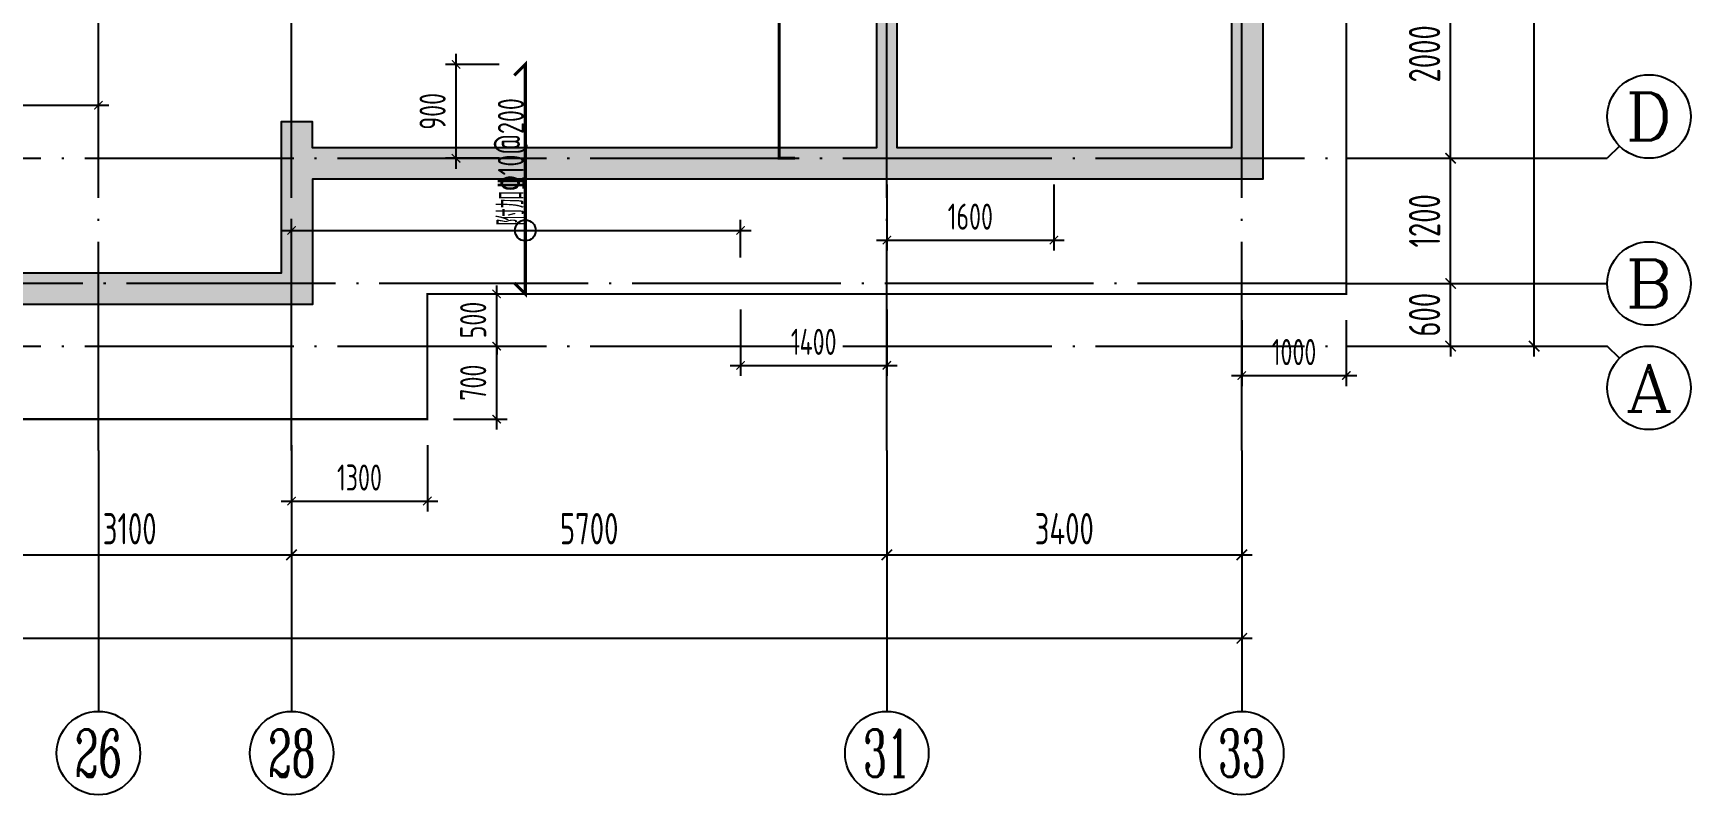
# Model space of a CAD drawing. Extents: x 826826 to 1642106, y -156213 to 399140.
# Drawn here: x 1107100 to 1122975, y 324128 to 331427 of the extents above; entities that cross this region are included whole.
import ezdxf
from ezdxf.enums import TextEntityAlignment as Align

# ---------------------------------------------------------------- set-up
doc = ezdxf.new("R2010")
doc.units = 0
doc.header["$LTSCALE"] = 1000
doc.linetypes.add('DOTE', pattern=[2.42, 2, -0.2, 0.02, -0.2])
doc.layers.get('0').update_dxf_attribs({"linetype": 'CONTINUOUS'})
doc.layers.get('DEFPOINTS').update_dxf_attribs({"linetype": 'CONTINUOUS'})
for name, color, linetype in [('A-AXIS', 1, 'CONTINUOUS'), ('A-DOTE', 10, 'DOTE'), ('AXIS_TEXT', 4, 'CONTINUOUS'), ('S-B板配筋', 6, 'CONTINUOUS'), ('S-B板配筋号', 7, 'CONTINUOUS'), ('S-J基础底板', 5, 'CONTINUOUS'), ('S-J基础底板标注', 3, 'CONTINUOUS'), ('S-Q墙填充', 252, 'CONTINUOUS'), ('S-Q墙实线', 6, 'CONTINUOUS'), ('S-Y一般标注', 3, 'CONTINUOUS')]:
    doc.layers.add(name, color=color, linetype=linetype)
doc.styles.add('_TCH_AXIS', font='COMPLEX', dxfattribs={"bigfont": 'GBCBIG'})
doc.styles.add('COMPLEX', font='COMPLEX')
doc.styles.add('TSSD_DIMENSION', font='Tssdeng.shx', dxfattribs={"width": 0.7, "bigfont": 'tssdchn.shx'})
doc.styles.add('TSSD_REIN', font='tssdeng.shx', dxfattribs={"width": 0.7, "height": 300, "bigfont": 'tssdchn.shx'})
doc.dimstyles.new('TSSD_100_100$0', dxfattribs={"dimtxt": 300, "dimasz": 80, "dimexe": 100, "dimexo": 250, "dimgap": 100, "dimtad": 1, "dimdec": 0, "dimzin": 0, "dimdsep": 46, "dimtxsty": 'TSSD_DIMENSION', "dimblk": 'ARCHTICK', "dimcen": 0, "dimdle": 100, "dimclrd": 3, "dimclre": 3, "dimclrt": 7, "dimadec": 0, "dimazin": 0, "dimtfac": 1, "dimtdec": 0, "dimtix": 1, "dimtmove": 2, "dimatfit": 3, "dimldrblk": 'ARCHTICK', "dimfxl": 0, "dimtolj": 1, "dimtzin": 0, "dimarcsym": 0})

# ---------------------------------------------------------------- blocks, each defined once
blk = doc.blocks.new('_ArchTick')
at = {"color": 0, "linetype": 'ByBlock', "const_width": 0.15}
blk.add_lwpolyline([(-0.5, -0.5), (0.5, 0.5)], dxfattribs=at)
blk = doc.blocks.new('*D78')
at = {"layer": 'DEFPOINTS', "color": 0}
for p in [(786121, 333282), (789521, 333282), (789521, 332282)]:
    blk.add_point(p, dxfattribs=at)
at = {"layer": 'S-Y一般标注', "color": 0, "lineweight": -2}
for p, q in [((786121, 333032), (786121, 332182)), ((789521, 333032), (789521, 332182)), ((786021, 332282), (789621, 332282))]:
    blk.add_line(p, q, dxfattribs=at)
at = {"layer": 'S-Y一般标注', "color": 0, "lineweight": -2, "xscale": 100, "yscale": 100, "zscale": 100, "rotation": 180}
blk.add_blockref('_ArchTick', (786121, 332282), dxfattribs=at)
at = {"layer": 'S-Y一般标注', "color": 0, "lineweight": -2, "xscale": 100, "yscale": 100, "zscale": 100}
blk.add_blockref('_ArchTick', (789521, 332282), dxfattribs=at)
at = {"layer": 'S-Y一般标注', "color": 7, "insert": (787821, 332532), "char_height": 300, "attachment_point": 5, "style": 'TSSD_DIMENSION'}
blk.add_mtext('\\A1;3400', dxfattribs=at)
blk = doc.blocks.new('*D79')
at = {"layer": 'DEFPOINTS', "color": 0}
for p in [(780421, 333282), (786121, 333282), (786121, 332282)]:
    blk.add_point(p, dxfattribs=at)
at = {"layer": 'S-Y一般标注', "color": 0, "lineweight": -2}
for p, q in [((780421, 333032), (780421, 332182)), ((786121, 333032), (786121, 332182)), ((780321, 332282), (786221, 332282))]:
    blk.add_line(p, q, dxfattribs=at)
at = {"layer": 'S-Y一般标注', "color": 0, "lineweight": -2, "xscale": 100, "yscale": 100, "zscale": 100, "rotation": 180}
blk.add_blockref('_ArchTick', (780421, 332282), dxfattribs=at)
at = {"layer": 'S-Y一般标注', "color": 0, "lineweight": -2, "xscale": 100, "yscale": 100, "zscale": 100}
blk.add_blockref('_ArchTick', (786121, 332282), dxfattribs=at)
at = {"layer": 'S-Y一般标注', "color": 7, "insert": (783271, 332532), "char_height": 300, "attachment_point": 5, "style": 'TSSD_DIMENSION'}
blk.add_mtext('\\A1;5700', dxfattribs=at)
blk = doc.blocks.new('*D80')
at = {"layer": 'DEFPOINTS', "color": 0}
for p in [(777321, 333282), (780421, 333282), (780421, 332282)]:
    blk.add_point(p, dxfattribs=at)
at = {"layer": 'S-Y一般标注', "color": 0, "lineweight": -2}
for p, q in [((777321, 333032), (777321, 332182)), ((780421, 333032), (780421, 332182)), ((777221, 332282), (780521, 332282))]:
    blk.add_line(p, q, dxfattribs=at)
at = {"layer": 'S-Y一般标注', "color": 0, "lineweight": -2, "xscale": 100, "yscale": 100, "zscale": 100, "rotation": 180}
blk.add_blockref('_ArchTick', (777321, 332282), dxfattribs=at)
at = {"layer": 'S-Y一般标注', "color": 0, "lineweight": -2, "xscale": 100, "yscale": 100, "zscale": 100}
blk.add_blockref('_ArchTick', (780421, 332282), dxfattribs=at)
at = {"layer": 'S-Y一般标注', "color": 7, "insert": (778871, 332532), "char_height": 300, "attachment_point": 5, "style": 'TSSD_DIMENSION'}
blk.add_mtext('\\A1;3100', dxfattribs=at)
blk = doc.blocks.new('*D84')
at = {"layer": 'DEFPOINTS', "color": 0}
for p in [(790521, 334882), (791521, 334882), (790521, 334282)]:
    blk.add_point(p, dxfattribs=at)
at = {"layer": 'S-Y一般标注', "color": 0, "lineweight": -2}
for p, q in [((791521, 334882), (791521, 334982)), ((790771, 334882), (791621, 334882)), ((791521, 334282), (791521, 334882)), ((790771, 334282), (791621, 334282)), ((791521, 334282), (791521, 334182))]:
    blk.add_line(p, q, dxfattribs=at)
at = {"layer": 'S-Y一般标注', "color": 0, "lineweight": -2, "xscale": 100, "yscale": 100, "zscale": 100}
for p, rotation in [((791521, 334882), 270), ((791521, 334282), 90)]:
    blk.add_blockref('_ArchTick', p, dxfattribs=dict(at, rotation=rotation))
at = {"layer": 'S-Y一般标注', "color": 7, "insert": (791271, 334582), "char_height": 300, "attachment_point": 5, "rotation": 90, "style": 'TSSD_DIMENSION'}
blk.add_mtext('\\A1;600', dxfattribs=at)
blk = doc.blocks.new('*D85')
at = {"layer": 'DEFPOINTS', "color": 0}
for p in [(790521, 336082), (791521, 336082), (790521, 334882)]:
    blk.add_point(p, dxfattribs=at)
at = {"layer": 'S-Y一般标注', "color": 0, "lineweight": -2}
for p, q in [((790771, 336082), (791621, 336082)), ((791521, 334782), (791521, 336182)), ((790771, 334882), (791621, 334882))]:
    blk.add_line(p, q, dxfattribs=at)
at = {"layer": 'S-Y一般标注', "color": 0, "lineweight": -2, "xscale": 100, "yscale": 100, "zscale": 100}
for p, rotation in [((791521, 336082), 90), ((791521, 334882), 270)]:
    blk.add_blockref('_ArchTick', p, dxfattribs=dict(at, rotation=rotation))
at = {"layer": 'S-Y一般标注', "color": 7, "insert": (791271, 335482), "char_height": 300, "attachment_point": 5, "rotation": 90, "style": 'TSSD_DIMENSION'}
blk.add_mtext('\\A1;1200', dxfattribs=at)
blk = doc.blocks.new('*D86')
at = {"layer": 'DEFPOINTS', "color": 0}
for p in [(790521, 338082), (791521, 338082), (790521, 336082)]:
    blk.add_point(p, dxfattribs=at)
at = {"layer": 'S-Y一般标注', "color": 0, "lineweight": -2}
for p, q in [((791521, 335982), (791521, 338182)), ((790771, 338082), (791621, 338082)), ((790771, 336082), (791621, 336082))]:
    blk.add_line(p, q, dxfattribs=at)
at = {"layer": 'S-Y一般标注', "color": 0, "lineweight": -2, "xscale": 100, "yscale": 100, "zscale": 100}
for p, rotation in [((791521, 338082), 90), ((791521, 336082), 270)]:
    blk.add_blockref('_ArchTick', p, dxfattribs=dict(at, rotation=rotation))
at = {"layer": 'S-Y一般标注', "color": 7, "insert": (791271, 337082), "char_height": 300, "attachment_point": 5, "rotation": 90, "style": 'TSSD_DIMENSION'}
blk.add_mtext('\\A1;2000', dxfattribs=at)
blk = doc.blocks.new('*D95')
at = {"layer": 'DEFPOINTS', "color": 0}
for p in [(790521, 348782), (792321, 348782), (790521, 334282)]:
    blk.add_point(p, dxfattribs=at)
at = {"layer": 'S-Y一般标注', "color": 0, "lineweight": -2}
for p, q in [((790771, 348782), (792421, 348782)), ((792321, 334182), (792321, 348882)), ((790771, 334282), (792421, 334282))]:
    blk.add_line(p, q, dxfattribs=at)
at = {"layer": 'S-Y一般标注', "color": 0, "lineweight": -2, "xscale": 100, "yscale": 100, "zscale": 100}
for p, rotation in [((792321, 348782), 90), ((792321, 334282), 270)]:
    blk.add_blockref('_ArchTick', p, dxfattribs=dict(at, rotation=rotation))
at = {"layer": 'S-Y一般标注', "color": 7, "insert": (792071, 341532), "char_height": 300, "attachment_point": 5, "rotation": 90, "style": 'TSSD_DIMENSION'}
blk.add_mtext('\\A1;14500', dxfattribs=at)
blk = doc.blocks.new('*D66')
at = {"layer": 'DEFPOINTS', "color": 0}
for p in [(740721, 333282), (789521, 333282), (789521, 331482)]:
    blk.add_point(p, dxfattribs=at)
at = {"layer": 'S-Y一般标注', "color": 0, "lineweight": -2}
for p, q in [((740721, 333032), (740721, 331382)), ((789521, 333032), (789521, 331382)), ((740621, 331482), (789621, 331482))]:
    blk.add_line(p, q, dxfattribs=at)
at = {"layer": 'S-Y一般标注', "color": 0, "lineweight": -2, "xscale": 100, "yscale": 100, "zscale": 100, "rotation": 180}
blk.add_blockref('_ArchTick', (740721, 331482), dxfattribs=at)
at = {"layer": 'S-Y一般标注', "color": 0, "lineweight": -2, "xscale": 100, "yscale": 100, "zscale": 100}
blk.add_blockref('_ArchTick', (789521, 331482), dxfattribs=at)
at = {"layer": 'S-Y一般标注', "color": 7, "insert": (765121, 331732), "char_height": 300, "attachment_point": 5, "style": 'TSSD_DIMENSION'}
blk.add_mtext('\\A1;48800', dxfattribs=at)
blk = doc.blocks.new('_AXISO')
blk.add_circle((0, 0), 0.5)
at = {"layer": 'AXIS_TEXT', "style": 'COMPLEX', "width": 1.041667}
blk.add_attdef('A', text='', height=0.56, dxfattribs=at).set_placement((-0.25, -0.28), (0.25, -0.28), align=Align.FIT)
blk = doc.blocks.new('*D1033')
at = {"layer": 'DEFPOINTS', "color": 0}
for p in [(1118675, 328928), (1119675, 328928), (1119675, 328146)]:
    blk.add_point(p, dxfattribs=at)
at = {"layer": 'S-J基础底板标注', "color": 3, "lineweight": -2}
for p, q in [((1118675, 328678), (1118675, 328046)), ((1119675, 328678), (1119675, 328046)), ((1118575, 328146), (1119775, 328146))]:
    blk.add_line(p, q, dxfattribs=at)
at = {"layer": 'S-J基础底板标注', "color": 3, "lineweight": -2, "xscale": 80, "yscale": 80, "zscale": 80, "rotation": 180}
blk.add_blockref('_ArchTick', (1118675, 328146), dxfattribs=at)
at = {"layer": 'S-J基础底板标注', "color": 3, "lineweight": -2, "xscale": 80, "yscale": 80, "zscale": 80}
blk.add_blockref('_ArchTick', (1119675, 328146), dxfattribs=at)
at = {"layer": 'S-J基础底板标注', "color": 7, "insert": (1119175, 328371), "char_height": 250, "attachment_point": 5, "style": 'TSSD_DIMENSION'}
blk.add_mtext('\\A1;1000', dxfattribs=at)
blk = doc.blocks.new('*D1046')
at = {"layer": 'DEFPOINTS', "color": 0, "ltscale": 0.5}
for p in [(1107725, 330737), (1105225, 330228), (1107725, 330228)]:
    blk.add_point(p, dxfattribs=at)
at = {"layer": 'S-J基础底板标注', "color": 3, "lineweight": -2, "ltscale": 0.5}
for p, q in [((1105225, 330478), (1105225, 330837)), ((1107725, 330478), (1107725, 330837)), ((1105125, 330737), (1107825, 330737))]:
    blk.add_line(p, q, dxfattribs=at)
at = {"layer": 'S-J基础底板标注', "color": 3, "lineweight": -2, "ltscale": 0.5, "xscale": 80, "yscale": 80, "zscale": 80, "rotation": 180}
blk.add_blockref('_ArchTick', (1105225, 330737), dxfattribs=at)
at = {"layer": 'S-J基础底板标注', "color": 3, "lineweight": -2, "ltscale": 0.5, "xscale": 80, "yscale": 80, "zscale": 80}
blk.add_blockref('_ArchTick', (1107725, 330737), dxfattribs=at)
blk = doc.blocks.new('*D2424')
at = {"layer": 'DEFPOINTS', "color": 0}
for p in [(1109575, 327728), (1110875, 327728), (1110875, 326944)]:
    blk.add_point(p, dxfattribs=at)
at = {"layer": 'S-J基础底板标注', "color": 3, "lineweight": -2}
for p, q in [((1109575, 327478), (1109575, 326844)), ((1110875, 327478), (1110875, 326844)), ((1109475, 326944), (1110975, 326944))]:
    blk.add_line(p, q, dxfattribs=at)
at = {"layer": 'S-J基础底板标注', "color": 3, "lineweight": -2, "xscale": 80, "yscale": 80, "zscale": 80, "rotation": 180}
blk.add_blockref('_ArchTick', (1109575, 326944), dxfattribs=at)
at = {"layer": 'S-J基础底板标注', "color": 3, "lineweight": -2, "xscale": 80, "yscale": 80, "zscale": 80}
blk.add_blockref('_ArchTick', (1110875, 326944), dxfattribs=at)
at = {"layer": 'S-J基础底板标注', "color": 7, "insert": (1110225, 327169), "char_height": 250, "attachment_point": 5, "style": 'TSSD_DIMENSION'}
blk.add_mtext('\\A1;1300', dxfattribs=at)
blk = doc.blocks.new('*D2425')
at = {"layer": 'DEFPOINTS', "color": 0}
for p in [(1110875, 328928), (1111539, 328928), (1110875, 328428)]:
    blk.add_point(p, dxfattribs=at)
at = {"layer": 'S-J基础底板标注', "color": 3, "lineweight": -2}
for p, q in [((1111539, 328928), (1111539, 329008)), ((1111125, 328928), (1111639, 328928)), ((1111539, 328428), (1111539, 328928)), ((1111125, 328428), (1111639, 328428)), ((1111539, 328428), (1111539, 328348))]:
    blk.add_line(p, q, dxfattribs=at)
at = {"layer": 'S-J基础底板标注', "color": 3, "lineweight": -2, "xscale": 80, "yscale": 80, "zscale": 80}
for p, rotation in [((1111539, 328928), 270), ((1111539, 328428), 90)]:
    blk.add_blockref('_ArchTick', p, dxfattribs=dict(at, rotation=rotation))
at = {"layer": 'S-J基础底板标注', "color": 7, "insert": (1111314, 328678), "char_height": 250, "attachment_point": 5, "rotation": 90, "style": 'TSSD_DIMENSION'}
blk.add_mtext('\\A1;500', dxfattribs=at)
blk = doc.blocks.new('*D2421')
at = {"layer": 'DEFPOINTS', "color": 0}
for p in [(1110875, 328428), (1111539, 328428), (1110875, 327728)]:
    blk.add_point(p, dxfattribs=at)
at = {"layer": 'S-J基础底板标注', "color": 3, "lineweight": -2}
for p, q in [((1111539, 327628), (1111539, 328528)), ((1111125, 328428), (1111639, 328428)), ((1111125, 327728), (1111639, 327728))]:
    blk.add_line(p, q, dxfattribs=at)
at = {"layer": 'S-J基础底板标注', "color": 3, "lineweight": -2, "xscale": 80, "yscale": 80, "zscale": 80}
for p, rotation in [((1111539, 328428), 90), ((1111539, 327728), 270)]:
    blk.add_blockref('_ArchTick', p, dxfattribs=dict(at, rotation=rotation))
at = {"layer": 'S-J基础底板标注', "color": 7, "insert": (1111314, 328078), "char_height": 250, "attachment_point": 5, "rotation": 90, "style": 'TSSD_DIMENSION'}
blk.add_mtext('\\A1;700', dxfattribs=at)
blk = doc.blocks.new('*D2440')
at = {"layer": 'DEFPOINTS', "color": 0}
for p in [(1115275, 330228), (1116875, 330228), (1116875, 329444)]:
    blk.add_point(p, dxfattribs=at)
at = {"layer": 'S-J基础底板标注', "color": 3, "lineweight": -2}
for p, q in [((1115275, 329978), (1115275, 329344)), ((1116875, 329978), (1116875, 329344)), ((1115175, 329444), (1116975, 329444))]:
    blk.add_line(p, q, dxfattribs=at)
at = {"layer": 'S-J基础底板标注', "color": 3, "lineweight": -2, "xscale": 80, "yscale": 80, "zscale": 80, "rotation": 180}
blk.add_blockref('_ArchTick', (1115275, 329444), dxfattribs=at)
at = {"layer": 'S-J基础底板标注', "color": 3, "lineweight": -2, "xscale": 80, "yscale": 80, "zscale": 80}
blk.add_blockref('_ArchTick', (1116875, 329444), dxfattribs=at)
at = {"layer": 'S-J基础底板标注', "color": 7, "insert": (1116075, 329669), "char_height": 250, "attachment_point": 5, "style": 'TSSD_DIMENSION'}
blk.add_mtext('\\A1;1600', dxfattribs=at)
blk = doc.blocks.new('*D2466')
at = {"layer": 'DEFPOINTS', "color": 0, "ltscale": 0.5}
for p in [(1113875, 329537), (1109575, 329028), (1113875, 329028)]:
    blk.add_point(p, dxfattribs=at)
at = {"layer": 'S-J基础底板标注', "color": 3, "lineweight": -2, "ltscale": 0.5}
for p, q in [((1109575, 329278), (1109575, 329637)), ((1113875, 329278), (1113875, 329637)), ((1109475, 329537), (1113975, 329537))]:
    blk.add_line(p, q, dxfattribs=at)
at = {"layer": 'S-J基础底板标注', "color": 3, "lineweight": -2, "ltscale": 0.5, "xscale": 80, "yscale": 80, "zscale": 80, "rotation": 180}
blk.add_blockref('_ArchTick', (1109575, 329537), dxfattribs=at)
at = {"layer": 'S-J基础底板标注', "color": 3, "lineweight": -2, "ltscale": 0.5, "xscale": 80, "yscale": 80, "zscale": 80}
blk.add_blockref('_ArchTick', (1113875, 329537), dxfattribs=at)
blk = doc.blocks.new('*D2465')
at = {"layer": 'DEFPOINTS', "color": 0}
for p in [(1111150, 331128), (1111814, 331128), (1111814, 330228)]:
    blk.add_point(p, dxfattribs=at)
at = {"layer": 'S-J基础底板标注', "color": 3, "lineweight": -2}
for p, q in [((1111150, 330128), (1111150, 331228)), ((1111564, 331128), (1111050, 331128)), ((1111564, 330228), (1111050, 330228))]:
    blk.add_line(p, q, dxfattribs=at)
at = {"layer": 'S-J基础底板标注', "color": 3, "lineweight": -2, "xscale": 80, "yscale": 80, "zscale": 80}
for p, rotation in [((1111150, 331128), 90), ((1111150, 330228), 270)]:
    blk.add_blockref('_ArchTick', p, dxfattribs=dict(at, rotation=rotation))
at = {"layer": 'S-J基础底板标注', "color": 7, "insert": (1110925, 330678), "char_height": 250, "attachment_point": 5, "rotation": 90, "style": 'TSSD_DIMENSION'}
blk.add_mtext('\\A1;900', dxfattribs=at)
blk = doc.blocks.new('*D2467')
at = {"layer": 'DEFPOINTS', "color": 0}
for p in [(1113875, 329028), (1115275, 329028), (1115275, 328244)]:
    blk.add_point(p, dxfattribs=at)
at = {"layer": 'S-J基础底板标注', "color": 3, "lineweight": -2}
for p, q in [((1113875, 328778), (1113875, 328144)), ((1115275, 328778), (1115275, 328144)), ((1113775, 328244), (1115375, 328244))]:
    blk.add_line(p, q, dxfattribs=at)
at = {"layer": 'S-J基础底板标注', "color": 3, "lineweight": -2, "xscale": 80, "yscale": 80, "zscale": 80, "rotation": 180}
blk.add_blockref('_ArchTick', (1113875, 328244), dxfattribs=at)
at = {"layer": 'S-J基础底板标注', "color": 3, "lineweight": -2, "xscale": 80, "yscale": 80, "zscale": 80}
blk.add_blockref('_ArchTick', (1115275, 328244), dxfattribs=at)
at = {"layer": 'S-J基础底板标注', "color": 7, "insert": (1114575, 328469), "char_height": 250, "attachment_point": 5, "style": 'TSSD_DIMENSION'}
blk.add_mtext('\\A1;1400', dxfattribs=at)
blk = doc.blocks.new('20210801.08473688')
at = {"layer": 'A-AXIS'}
for p, q in [((56717.2, 6217.2), (56600, 6100)), ((54100, 6100), (56600, 6100)), ((54100, 4900), (56600, 4900)), ((54100, 4300), (56600, 4300)), ((56717.2, 4182.8), (56600, 4300)), ((42150, 3300), (42150, 800)), ((44000, 3300), (44000, 800)), ((49700, 3300), (49700, 800)), ((53100, 3300), (53100, 800))]:
    blk.add_line(p, q, dxfattribs=at)
at = {"layer": 'A-DOTE'}
for p, q in [((44000, 3300), (44000, 19800)), ((53100, 3300), (53100, 19800)), ((49700, 3300), (49700, 10500)), ((42150, 3300), (42150, 10200)), ((3300, 6100), (54100, 6100)), ((54100, 4900), (3300, 4900)), ((3300, 4300), (54100, 4300))]:
    blk.add_line(p, q, dxfattribs=at)
at = {"layer": 'A-AXIS'}
ref = blk.add_blockref('_AXISO', (57000, 6500), dxfattribs=dict(at, xscale=800, yscale=800, zscale=800))
ref.add_attrib('A', 'D', dxfattribs={"layer": 'AXIS_TEXT', "height": 452.5, "style": '_TCH_AXIS', "width": 1.235294}).set_placement((56773.7, 6273.7), (57226.3, 6273.7), align=Align.FIT)
ref = blk.add_blockref('_AXISO', (57000, 4900), dxfattribs=dict(at, xscale=800, yscale=800, zscale=800))
ref.add_attrib('A', 'B', dxfattribs={"layer": 'AXIS_TEXT', "height": 452.5, "style": '_TCH_AXIS', "width": 1.235294}).set_placement((56773.7, 4673.7), (57226.3, 4673.7), align=Align.FIT)
ref = blk.add_blockref('_AXISO', (57000, 3900), dxfattribs=dict(at, xscale=800, yscale=800, zscale=800))
ref.add_attrib('A', 'A', dxfattribs={"layer": 'AXIS_TEXT', "height": 452.5, "style": '_TCH_AXIS', "width": 1.166667}).set_placement((56773.7, 3673.7), (57226.3, 3673.7), align=Align.FIT)
ref = blk.add_blockref('_AXISO', (42150, 400), dxfattribs=dict(at, xscale=800, yscale=800, zscale=800))
ref.add_attrib('A', '26', dxfattribs={"layer": 'AXIS_TEXT', "height": 452.55, "style": '_TCH_AXIS', "width": 0.617647}).set_placement((41923.7, 173.7), (42376.3, 173.7), align=Align.FIT)
ref = blk.add_blockref('_AXISO', (44000, 400), dxfattribs=dict(at, xscale=800, yscale=800, zscale=800))
ref.add_attrib('A', '28', dxfattribs={"layer": 'AXIS_TEXT', "height": 452.55, "style": '_TCH_AXIS', "width": 0.617647}).set_placement((43773.7, 173.7), (44226.3, 173.7), align=Align.FIT)
ref = blk.add_blockref('_AXISO', (49700, 400), dxfattribs=dict(at, xscale=800, yscale=800, zscale=800))
ref.add_attrib('A', '31', dxfattribs={"layer": 'AXIS_TEXT', "height": 452.55, "style": '_TCH_AXIS', "width": 0.75}).set_placement((49473.7, 173.7), (49926.3, 173.7), align=Align.FIT)
ref = blk.add_blockref('_AXISO', (53100, 400), dxfattribs=dict(at, xscale=800, yscale=800, zscale=800))
ref.add_attrib('A', '33', dxfattribs={"layer": 'AXIS_TEXT', "height": 452.55, "style": '_TCH_AXIS', "width": 0.636364}).set_placement((52873.7, 173.7), (53326.3, 173.7), align=Align.FIT)
at = {"layer": 'S-Y一般标注'}
for p1, p2, distance, picture, middle in [((54100, 4300), (54100, 18800), -1800, '*D95', (55650, 11550)), ((54100, 6100), (54100, 8100), -1000, '*D86', (54850, 7100)), ((54100, 4900), (54100, 6100), -1000, '*D85', (54850, 5500)), ((54100, 4300), (54100, 4900), -1000, '*D84', (54850, 4600)), ((4300, 3300), (53100, 3300), -1800, '*D66', (28700, 1750)), ((40900, 3300), (44000, 3300), -1000, '*D80', (42450, 2550)), ((44000, 3300), (49700, 3300), -1000, '*D79', (46850, 2550)), ((49700, 3300), (53100, 3300), -1000, '*D78', (51400, 2550))]:
    dim = blk.add_aligned_dim(p1=p1, p2=p2, distance=distance, dimstyle='TSSD_100_100$0', override={"dimasz": 100, "dimclrd": 0, "dimclre": 0}, dxfattribs=at)
    dim.commit()
    dim.dimension.update_dxf_attribs({"geometry": picture, "text_midpoint": middle, "insert": (-736421.3, -329982)})

msp = doc.modelspace()

# ---------------------------------------------------------------- hatches: boundary and pattern name
at = {"layer": 'S-Q墙填充'}
h = msp.add_hatch(dxfattribs=at)
h.set_pattern_fill('ARMORED', color=252, scale=50, style=0)
h.set_pattern_definition([(50, (-113647.46, -428945.12), (358.63009, -31.37607), [37.5, -412.5]), (355, (-113647.46, -428945.12), (-69.37567, 376.09607), [30, -330]), (100.4514, (-113617.57, -428947.74), (289.25469, 344.71977), [31.870095, -350.57106]), (46.1842, (-113647.46, -428845.12), (533.62052, -82.75951), [56.25, -618.75]), (96.6356, (-113603, -428852), (467.33135, 487.05894), [47.80514, -525.8565]), (351.1842, (-113647.46, -428845.1), (467.33097, 487.0593), [45, -495]), (21, (-113597.46, -428870.12), (298.453526, -201.309445), [37.5, -412.5]), (326, (-113597.46, -428870.12), (121.65767, 362.57502), [30, -330]), (71.4514, (-113572.6, -428886.9), (420.111314, 161.26525), [31.870095, -350.57106]), (37.5, (-113647.46, -428945.12), (6.079928, 166.446927), [0, -326, 0, -335, 0, -331.25]), (7.5, (-113647.46, -428945.12), (131.534769, 197.205856), [0, -191, 0, -318.5, 0, -126.25]), (327.5, (-113758.96, -428945.12), (266.911218, -11.277436), [0, -125, 0, -390, 0, -517.5]), (317.5, (-113808.96, -428945.12), (291.593085, 50.05249), [0, -162.5, 0, -259, 0, -367.5]), (45, (-113647.46, -428945.12), (-176.776695, 176.776695), [])])
h.paths.add_polyline_path([(1118875.02, 337528.34), (1109375.01, 337528.34), (1109375.01, 336428.34), (1108075.13, 336428.34), (1108075.13, 338378.34), (1108773.66, 338378.34), (1108773.66, 338578.34), (1108075.13, 338578.34), (1108075.13, 338778.34), (1104873.66, 338778.34), (1104873.66, 338578.34), (1104173.66, 338578.34), (1104173.66, 338378.34), (1104873.66, 338378.34), (1104873.66, 336428.34), (1103575.01, 336428.34), (1103575.01, 337528.34), (1084975.02, 337528.34), (1084975.02, 336428.34), (1083675.01, 336428.34), (1083675.01, 338378.34), (1084375.01, 338378.34), (1084375.01, 338578.34), (1083675.01, 338578.34), (1083675.01, 338778.34), (1080473.55, 338778.34), (1080473.55, 338578.34), (1079775.01, 338578.34), (1079775.01, 338378.34), (1080473.55, 338378.34), (1080473.55, 336428.34), (1079175.01, 336428.34), (1079175.01, 337528.34), (1069675.01, 337528.34), (1069675.01, 330028.34), (1073375.01, 330028.35), (1078775.01, 330028.35), (1078775.01, 328828.34), (1085375.01, 328828.34), (1085375.01, 330028.34), (1097775.01, 330028.34), (1103175.01, 330028.34), (1103175.01, 328828.34), (1109775.01, 328828.34), (1109775.01, 330028.34), (1118875.02, 330028.34)])
h.paths.add_polyline_path([(1069975.01, 334528.34), (1070675.01, 334528.34), (1070675.01, 334728.34), (1069975.01, 334728.34), (1069975.01, 337228.34), (1071575.01, 337228.34), (1071575.01, 336578.34), (1071775.01, 336578.34), (1071775.01, 337228.34), (1074575.01, 337228.34), (1074575.01, 334528.35), (1074775.01, 334528.35), (1074775.01, 337228.34), (1078875.01, 337228.34), (1078875.01, 335778.35), (1079175.01, 335778.35), (1079175.01, 336128.34), (1080773.55, 336128.34), (1080773.55, 338478.34), (1083375.01, 338478.34), (1083375.01, 336128.34), (1084975.02, 336128.34), (1084975.02, 335778.35), (1085275.02, 335778.35), (1085275.02, 337228.34), (1089375.01, 337228.34), (1089375.01, 334528.34), (1089575.01, 334528.35), (1089575.01, 337228.34), (1092374.96, 337228.34), (1092373.61, 334528.35), (1092573.61, 334528.35), (1092574.96, 337228.34), (1095975.01, 337228.34), (1095975.01, 334528.35), (1096175.01, 334528.35), (1096175.01, 337228.34), (1098975.01, 337228.34), (1098975.01, 334528.35), (1099175.01, 334528.34), (1099175.01, 337228.34), (1103275.01, 337228.34), (1103275.01, 335878.35), (1103575.01, 335878.35), (1103575.01, 336128.34), (1105173.66, 336128.34), (1105173.66, 338478.34), (1107775.13, 338478.34), (1107775.13, 336128.34), (1109375.01, 336128.34), (1109375.01, 335778.35), (1109675.01, 335778.35), (1109675.01, 337228.34), (1113775.01, 337228.34), (1113775.01, 334528.34), (1113975.01, 334528.34), (1113975.01, 337228.34), (1116775.01, 337228.33), (1116775.01, 336578.41), (1116975.01, 336578.41), (1116975.01, 337228.33), (1118575.02, 337228.33), (1118575.01, 334728.34), (1117875.01, 334728.34), (1117875.01, 334528.34), (1118575.01, 334528.34), (1118575.01, 330328.34), (1115375.01, 330328.34), (1115375.01, 331778.34), (1115175.01, 331778.35), (1115175.01, 330328.34), (1109775.01, 330328.34), (1109775.01, 330578.34), (1109475.01, 330578.34), (1109475.01, 329128.34), (1103475.01, 329128.34), (1103475.01, 330578.34), (1103175.01, 330578.34), (1103175.01, 330328.34), (1097775.01, 330328.34), (1097775.01, 331778.34), (1097575.01, 331778.34), (1097575.01, 330328.34), (1090975.01, 330328.34), (1090975.01, 331778.34), (1090775.01, 331778.34), (1090775.01, 330328.34), (1085375.01, 330328.34), (1085375.01, 330578.34), (1085075.01, 330578.34), (1085075.01, 329128.34), (1079075.01, 329128.34), (1079075.01, 330578.34), (1078775.01, 330578.34), (1078775.01, 330328.34), (1073375.01, 330328.34), (1073375.01, 331778.34), (1073175.01, 331778.34), (1073175.01, 330328.34), (1069975.01, 330328.34)], flags=16)
h.paths.add_polyline_path([(1080274.94, 334228.32), (1080274.94, 334428.34), (1080925.01, 334428.34), (1080925.01, 334428.32), (1080925.01, 332328.34), (1081125.01, 332328.34), (1081125.01, 332128.32), (1080725.01, 332128.32), (1080725.01, 334228.32)], flags=0)
h.paths.add_polyline_path([(1083025, 332328.34), (1083225, 332328.34), (1083225, 334428.34), (1083875.02, 334428.34), (1083875.02, 334228.32), (1083425.01, 334228.32), (1083425.01, 332128.32), (1083025, 332128.32)], flags=0)
h.paths.add_polyline_path([(1104674.96, 334228.32), (1104674.96, 334428.34), (1105325.02, 334428.34), (1105325.02, 332328.34), (1105525.02, 332328.34), (1105525.02, 332328.32), (1105525.02, 332128.32), (1105125.02, 332128.32), (1105125.02, 332128.34), (1105125.02, 334228.32)], flags=0)
h.paths.add_polyline_path([(1107425.02, 332328.34), (1107625.02, 332328.34), (1107625.02, 334428.34), (1108275.01, 334428.34), (1108275.01, 334228.32), (1107825.02, 334228.32), (1107825.02, 332128.32), (1107425.02, 332128.32)], flags=0)

# ---------------------------------------------------------------- linework, layer by layer
at = {"layer": 'S-B板配筋', "const_width": 30}
for points in [[(1114394.34, 335428.64), (1114244.34, 335428.64), (1114244.34, 330228.34), (1114394.34, 330228.34)], [(1111707.51, 329034.41), (1111813.57, 328928.34), (1111813.57, 331128.43), (1111707.51, 331022.37)]]:
    msp.add_lwpolyline(points, dxfattribs=at)
at = {"layer": 'S-J基础底板', "const_width": 20}
msp.add_lwpolyline([(1077675.01, 327728.34), (1086475.01, 327728.34), (1086475.01, 329228.35), (1102075.01, 329228.33), (1102075.01, 327728.34), (1110875.01, 327728.34), (1110875.01, 328928.34), (1119675.01, 328928.34), (1119675.01, 338328.34), (1109875.01, 338328.34), (1109875.01, 339678.34), (1103075.01, 339678.34), (1103075.01, 338328.34), (1085475.01, 338328.34), (1085475.01, 339678.34), (1078675.01, 339678.34), (1078675.01, 338328.34), (1069075.01, 338328.34), (1069075.01, 328928.34), (1077675.01, 328928.34)], close=True, dxfattribs=at)
at = {"layer": 'S-J基础底板标注', "color": 2, "ltscale": 0.5}
msp.add_circle((1111813.57, 329536.56), 100, dxfattribs=at)
at = {"layer": 'S-Q墙实线'}
for points in [[(1104873.66, 338778.34), (1108075.13, 338778.34), (1108075.13, 338578.34), (1108773.66, 338578.34), (1108773.66, 338378.34), (1108075.13, 338378.34), (1108075.13, 336428.34), (1109375.01, 336428.34), (1109375.01, 337528.34), (1118875.02, 337528.34), (1118875.02, 330028.34), (1109775.01, 330028.34), (1109775.01, 328828.34), (1103175.01, 328828.34)], [(1118575.01, 334528.34), (1118575.01, 330328.34), (1115375.01, 330328.34), (1115375.01, 331778.34)], [(1115175.01, 331778.35), (1115175.01, 330328.34), (1109775.01, 330328.34), (1109775.01, 330578.34), (1109475.01, 330578.34), (1109475.01, 329128.34), (1103475.01, 329128.34)]]:
    msp.add_lwpolyline(points, dxfattribs=at)

# ---------------------------------------------------------------- block references
at = {"layer": 'S-Y一般标注'}
msp.add_blockref('20210801.08473688', (1065575.01, 324128.34), dxfattribs=at)

# ---------------------------------------------------------------- texts
at = {"layer": 'S-B板配筋号', "color": 1, "style": 'TSSD_REIN', "width": 0.7}
msp.add_text('附加%%13210@200', height=250, rotation=90, dxfattribs=at).set_placement((1111800.3, 329582.39))

# ---------------------------------------------------------------- dimensions: what is measured, and where the dimension line sits
at = {"layer": 'S-J基础底板标注'}
for p1, p2, distance, picture, middle in [((1111813.57, 330228.34), (1111813.57, 331128.43), 663.65, '*D2465', (1110924.92, 330678.39)), ((1115275.01, 330228.34), (1116875.46, 330228.34), -784.16, '*D2440', (1116075.24, 329669.18)), ((1110875.01, 328428.34), (1110875.01, 328928.34), -663.65, '*D2425', (1111313.66, 328678.34)), ((1113875.34, 329028.34), (1115275.01, 329028.34), -784.16, '*D2467', (1114575.18, 328469.18)), ((1118675.01, 328928.34), (1119675, 328928.34), -782.83, '*D1033', (1119175.01, 328370.51)), ((1110875.01, 327728.34), (1110875.01, 328428.34), -663.65, '*D2421', (1111313.66, 328078.34)), ((1109575.01, 327728.34), (1110875.01, 327728.34), -784.16, '*D2424', (1110225.01, 327169.18))]:
    dim = msp.add_aligned_dim(p1=p1, p2=p2, distance=distance, dimstyle='TSSD_100_100$0', override={"dimtxt": 250}, dxfattribs=at)
    dim.commit()
    dim.dimension.update_dxf_attribs({"geometry": picture, "text_midpoint": middle})
at = {"layer": 'S-J基础底板标注', "color": 2, "ltscale": 0.5}
for p1, p2, picture, middle in [((1105225.03, 330228.34), (1107725.03, 330228.34), '*D1046', (1106475.03, 330736.56)), ((1109575.01, 329028.34), (1113875.34, 329028.34), '*D2466', (1111725.18, 329536.56))]:
    dim = msp.add_aligned_dim(p1=p1, p2=p2, distance=508.22, text=' ', dimstyle='TSSD_100_100$0', dxfattribs=at)
    dim.commit()
    dim.dimension.update_dxf_attribs({"geometry": picture, "text_midpoint": middle})

doc.saveas('drawing.dxf')
